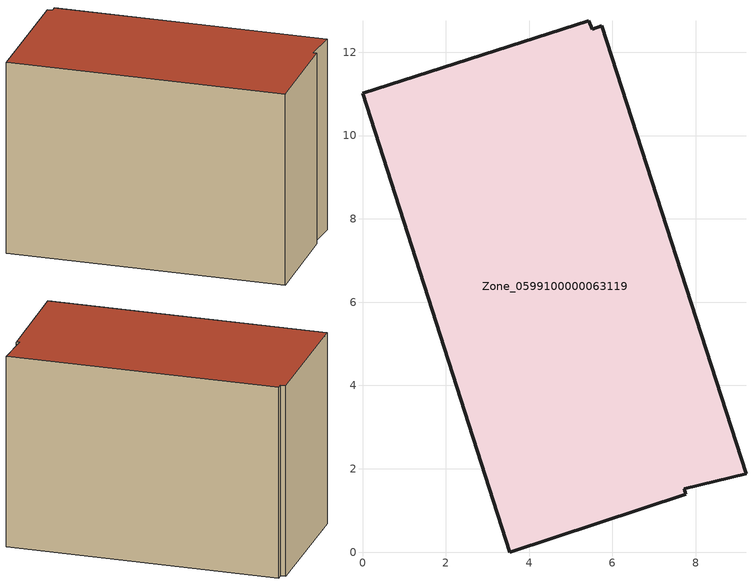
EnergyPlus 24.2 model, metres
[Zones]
Zone_0599100000063119
 floor ground (C_G): 9.21,1.88 7.72,1.52 7.76,1.38 3.54,0 0,11.01 5.44,12.75 5.51,12.55 5.74,12.64 z3.96
 wall outside (C_F): 0,11.01 3.54,0 7.76,1.38 7.72,1.52 9.21,1.88 5.74,12.64 5.51,12.55 5.44,12.75 0,11.01 z3.96:12.15
 roof outside (C_R): 5.74,12.64 5.51,12.55 5.44,12.75 0,11.01 3.54,0 7.76,1.38 7.72,1.52 9.21,1.88 z12.15
[BUILDING]
Pand.0599100000063119: North Axis=0; Terrain=City; Loads Convergence Tolerance Value=0.04; Temperature Convergence Tolerance Value=0.4; Solar Distribution=FullExterior; Maximum Number of Warmup Days=25; Minimum Number of Warmup Days=1
[Site:Location]
Rotterdam.The.Hague.AP_ZH_NLD Design_Conditions: Latitude=51.96; Longitude=4.45; Time Zone=1; Elevation=-4.5
[SITE:GROUNDTEMPERATURE:BUILDINGSURFACE]
18, 18, 18, 18, 18, 18, 18, 18, 18, 18, 18, 18
[MATERIAL] Thermal Absorptance=0.9; Solar Absorptance=0.7; Visible Absorptance=0.7
Name | Roughness | Thickness | Conductivity | Density | Specific Heat
G.TI.1946-1964 | MediumSmooth | 0.15 | 1 | 540 | 1210
F.TI.1946-1964 | Rough | 0.3 | 0.857143 | 1920 | 840
R.TI.1946-1964 | MediumRough | 0.2 | 0.277778 | 1500 | 1000
[CONSTRUCTION]
C_G: G.TI.1946-1964
C_F: F.TI.1946-1964
C_R: R.TI.1946-1964
[ZONE]
Zone_0599100000063119: Type=1; Multiplier=1; Ceiling Height=Autocalculate; Volume=Autocalculate; Floor Area=autocalculate; Part of Total Floor Area=Yes
[ZONEINFILTRATION:DESIGNFLOWRATE]
Infil_Zone_0599100000063119: Zone or ZoneList or Space or SpaceList=Zone_0599100000063119; Schedule=AlwaysOn; Design Flow Rate Calculation Method=Flow/Area; Flow Rate per Floor Area=0.003; Constant Term Coefficient=1; Temperature Term Coefficient=0; Velocity Term Coefficient=0; Velocity Squared Term Coefficient=0
[HVACTEMPLATE:ZONE:IDEALLOADSAIRSYSTEM]
Zone_0599100000063119: Maximum Heating Supply Air Temperature=50; Minimum Cooling Supply Air Temperature=13; Maximum Heating Supply Air Humidity Ratio=0.0156; Minimum Cooling Supply Air Humidity Ratio=0.0077; Heating Limit=NoLimit; Cooling Limit=NoLimit; Dehumidification Control Type=ConstantSensibleHeatRatio; Cooling Sensible Heat Ratio=0.7; Dehumidification Setpoint=60; Humidification Control Type=None; Humidification Setpoint=30; Outdoor Air Method=None; Outdoor Air Flow Rate per Person=0.00944; Outdoor Air Flow Rate per Zone Floor Area=0; Outdoor Air Flow Rate per Zone=0; Demand Controlled Ventilation Type=None; Outdoor Air Economizer Type=NoEconomizer; Heat Recovery Type=None; Sensible Heat Recovery Effectiveness=0.7; Latent Heat Recovery Effectiveness=0.65
[ZONECONTROL:THERMOSTAT]
ThermostatControl_Zone_0599100000063119: Zone or ZoneList=Zone_0599100000063119; Control Type Schedule=DualSetpointControlType; Control 1=Thermostat_Zone_0599100000063119; Temperature Difference Between Cutout And Setpoint=0
[THERMOSTATSETPOINT:DUALSETPOINT]
Thermostat_Zone_0599100000063119: Heating Setpoint Temperature Schedule=HeatingSetpoint_Zone_0599100000063119; Cooling Setpoint Temperature Schedule=CoolingSetpoint_Zone_0599100000063119
[SCHEDULE:COMPACT]
HeatingSetpoint_Zone_0599100000063119: Through: 12/31, For: AllDays, Until: 24:00, 21
CoolingSetpoint_Zone_0599100000063119: Through: 12/31, For: AllDays, Until: 24:00, 24
DualSetpointControlType: Through: 12/31, For: AllDays, Until: 24:00, 4
AlwaysOn: Through: 12/31, For: AllDays, Until: 24:00, 1
